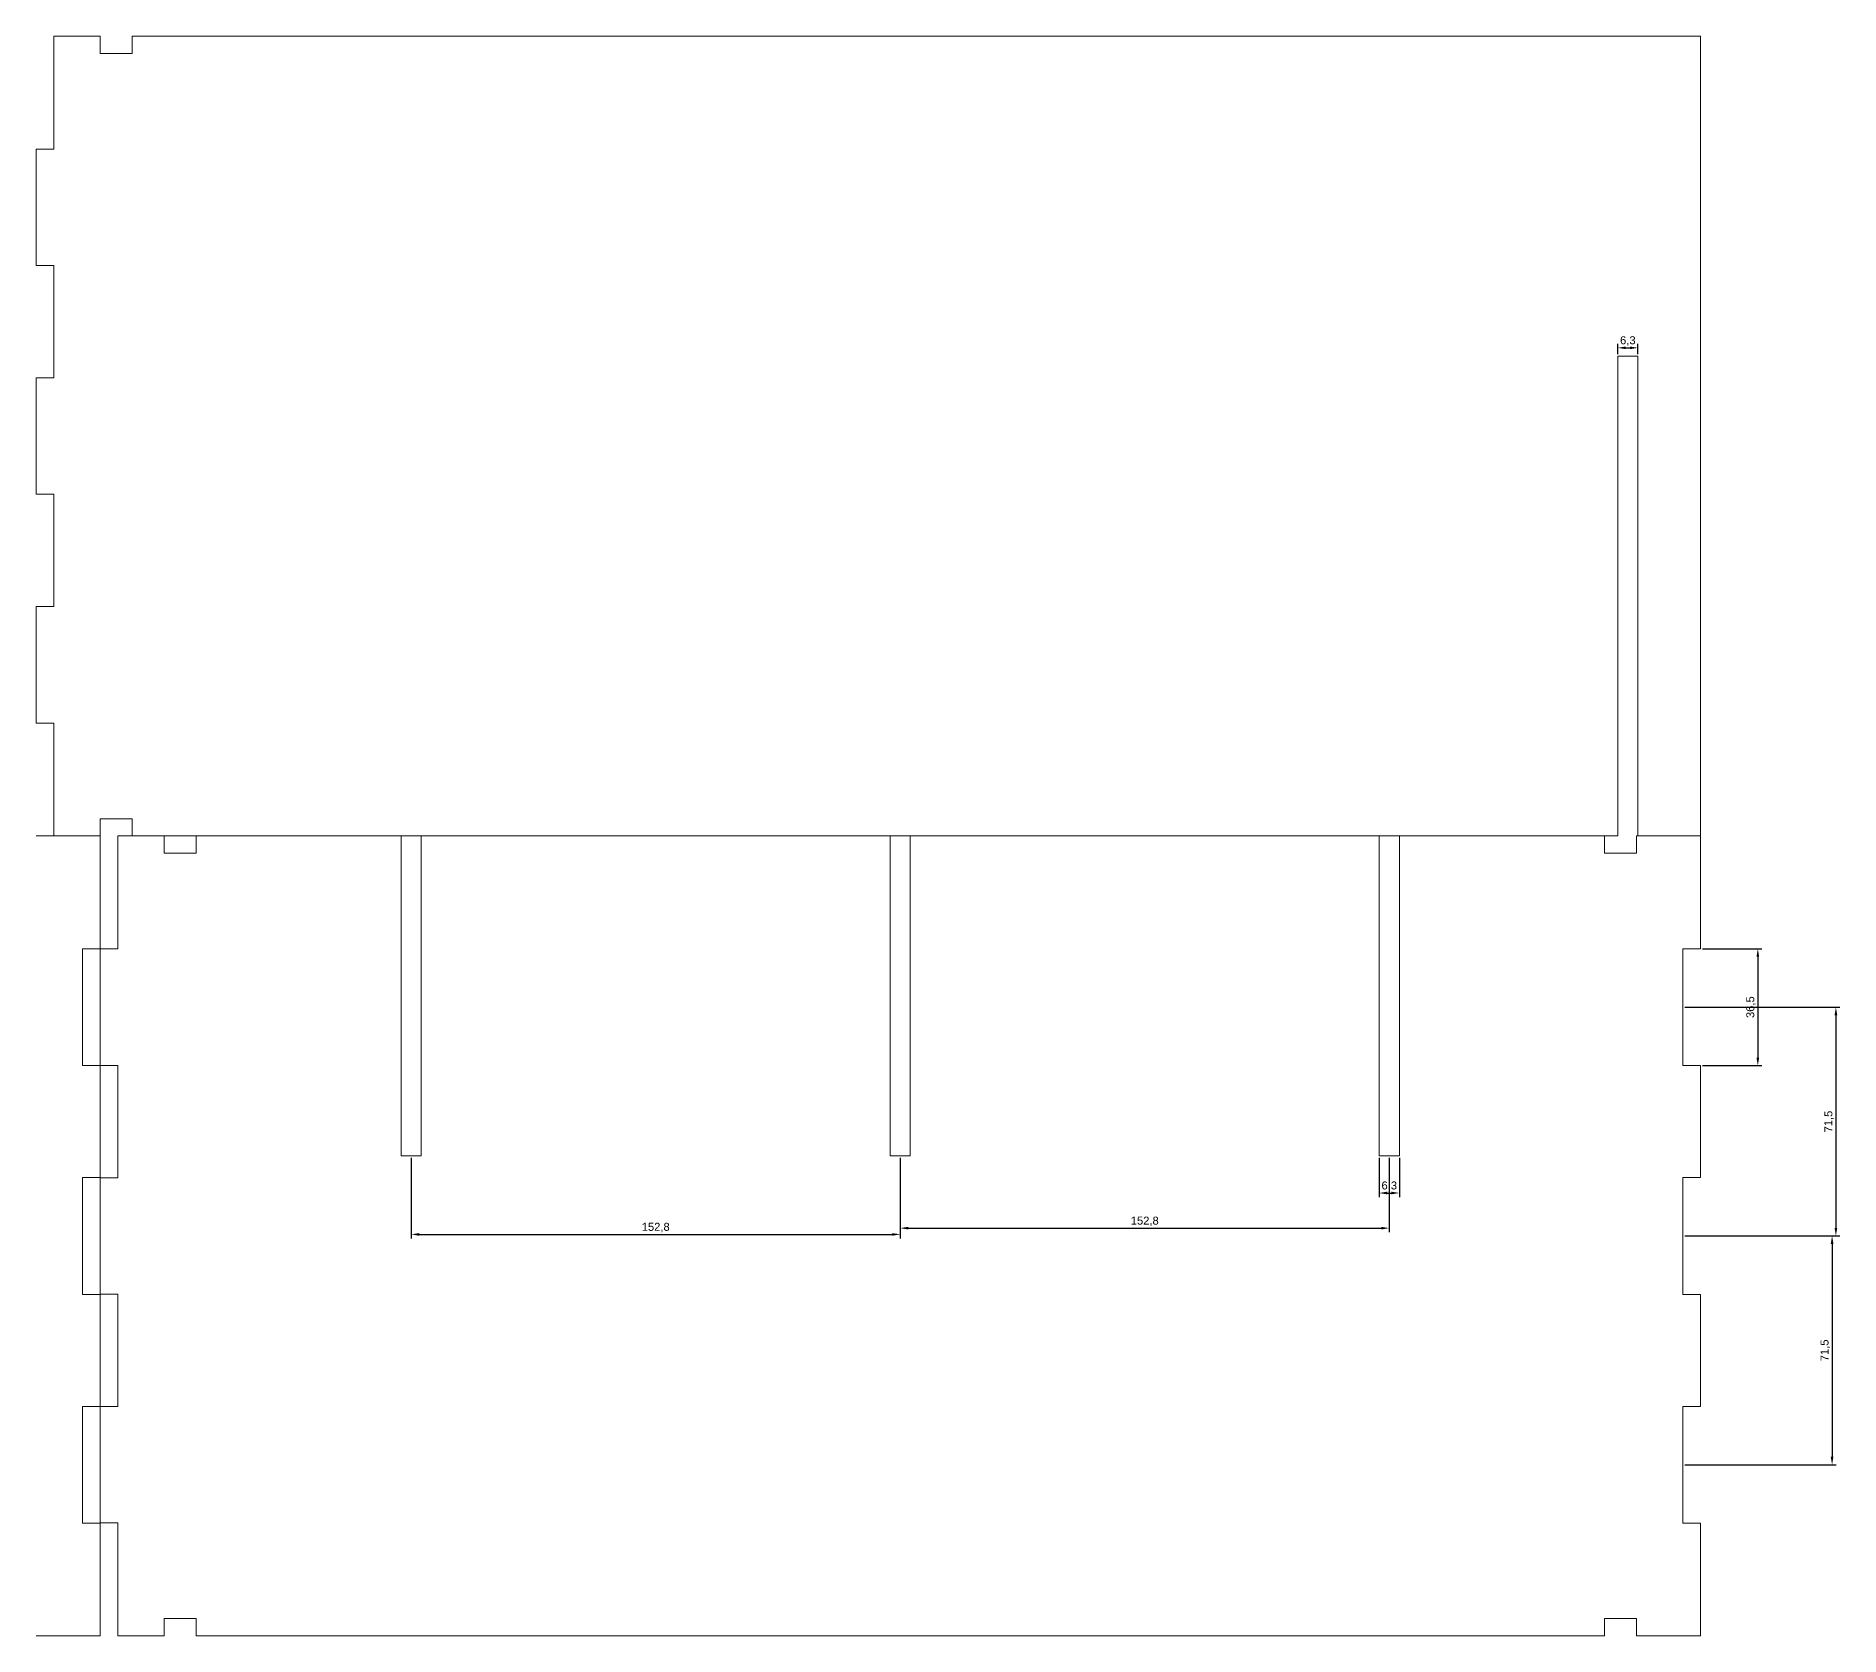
# Model space of a CAD drawing. Header units: millimetres. Extents: x 883 to 14654, y 5219 to 8318.
# Drawn here: x 6667 to 7231, y 7246 to 7746 of the extents above; entities that cross this region are included whole.
import ezdxf

# ---------------------------------------------------------------- set-up
doc = ezdxf.new("R2010")
doc.units = ezdxf.units.MM
doc.header["$LTSCALE"] = 0.05
doc.header["$PDMODE"] = 35
doc.header["$PDSIZE"] = 2
doc.layers.add('Corte', color=1, linetype='Continuous', lineweight=5)
doc.styles.get("Standard").update_dxf_attribs({"font": 'arial.ttf'})
doc.dimstyles.new('ISO-25', dxfattribs={"dimtxt": 2.5, "dimasz": 2.5, "dimexe": 1.25, "dimexo": 0.625, "dimtad": 1, "dimtxsty": 'Standard', "dimcen": 2.5, "dimadec": 0, "dimazin": 0, "dimtfac": 1, "dimtmove": 0, "dimatfit": 3, "dimfxl": 1, "dimarcsym": 0})

# ---------------------------------------------------------------- blocks, each defined once
blk = doc.blocks.new('*D17')
at = {"layer": 'Corte', "color": 0, "linetype": 'Continuous', "lineweight": -2, "transparency": 16777216}
for p, q in [((7161.42, 7646.4), (7161.42, 7649.59)), ((7163.92, 7648.34), (7165.22, 7648.34)), ((7167.72, 7646.4), (7167.72, 7649.59))]:
    blk.add_line(p, q, dxfattribs=at)
at = {"layer": 'Corte', "color": 0, "linetype": 'Continuous', "lineweight": 5, "transparency": 16777216}
for points in [[(7163.92, 7648.76), (7163.92, 7647.92), (7161.42, 7648.34)], [(7165.22, 7648.76), (7165.22, 7647.92), (7167.72, 7648.34)]]:
    blk.add_solid(points, dxfattribs=at)
at = {"layer": 'Defpoints', "color": 0, "linetype": 'Continuous', "lineweight": 5, "transparency": 16777216}
for p in [(7167.72, 7648.34), (7161.42, 7645.78), (7167.72, 7645.78)]:
    blk.add_point(p, dxfattribs=at)
at = {"layer": 'Corte', "color": 0, "linetype": 'Continuous', "lineweight": 5, "transparency": 16777216, "insert": (7164.57, 7650.47), "char_height": 2.5, "attachment_point": 5}
blk.add_mtext('6,3', dxfattribs=at)
blk = doc.blocks.new('*D21')
at = {"layer": 'Corte', "color": 0, "linetype": 'Continuous', "lineweight": -2, "transparency": 16777216}
for p, q in [((7086.87, 7395.15), (7086.87, 7382.95)), ((7093.17, 7395.15), (7093.17, 7382.95)), ((7089.37, 7384.2), (7090.67, 7384.2))]:
    blk.add_line(p, q, dxfattribs=at)
at = {"layer": 'Corte', "color": 0, "linetype": 'Continuous', "lineweight": 5, "transparency": 16777216}
for points in [[(7089.37, 7384.62), (7089.37, 7383.78), (7086.87, 7384.2)], [(7090.67, 7384.62), (7090.67, 7383.78), (7093.17, 7384.2)]]:
    blk.add_solid(points, dxfattribs=at)
at = {"layer": 'Defpoints', "color": 0, "linetype": 'Continuous', "lineweight": 5, "transparency": 16777216}
for p in [(7086.87, 7395.78), (7093.17, 7395.78), (7093.17, 7384.2)]:
    blk.add_point(p, dxfattribs=at)
at = {"layer": 'Corte', "color": 0, "linetype": 'Continuous', "lineweight": 5, "transparency": 16777216, "insert": (7090.02, 7386.33), "char_height": 2.5, "attachment_point": 5}
blk.add_mtext('6,3', dxfattribs=at)
blk = doc.blocks.new('*D23')
at = {"layer": 'Corte', "color": 0, "linetype": 'Continuous', "lineweight": -2, "transparency": 16777216}
for p, q in [((7187.85, 7460.53), (7206.43, 7460.53)), ((7205.18, 7458.03), (7205.18, 7426.53)), ((7187.85, 7424.03), (7206.43, 7424.03))]:
    blk.add_line(p, q, dxfattribs=at)
at = {"layer": 'Corte', "color": 0, "linetype": 'Continuous', "lineweight": 5, "transparency": 16777216}
for points in [[(7204.76, 7458.03), (7205.59, 7458.03), (7205.18, 7460.53)], [(7204.76, 7426.53), (7205.59, 7426.53), (7205.18, 7424.03)]]:
    blk.add_solid(points, dxfattribs=at)
at = {"layer": 'Defpoints', "color": 0, "linetype": 'Continuous', "lineweight": 5, "transparency": 16777216}
for p in [(7187.22, 7460.53), (7187.22, 7424.03), (7205.18, 7424.03)]:
    blk.add_point(p, dxfattribs=at)
at = {"layer": 'Corte', "color": 0, "linetype": 'Continuous', "lineweight": 5, "transparency": 16777216, "insert": (7203.05, 7442.28), "char_height": 2.5, "attachment_point": 5, "rotation": 90}
blk.add_mtext('36,5', dxfattribs=at)
blk = doc.blocks.new('*D26')
at = {"layer": 'Corte', "color": 0, "linetype": 'Continuous', "lineweight": -2, "transparency": 16777216}
for p, q in [((7182.35, 7442.28), (7230.83, 7442.28)), ((7229.58, 7439.78), (7229.58, 7373.28)), ((7182.35, 7370.78), (7230.83, 7370.78))]:
    blk.add_line(p, q, dxfattribs=at)
at = {"layer": 'Corte', "color": 0, "linetype": 'Continuous', "lineweight": 5, "transparency": 16777216}
for points in [[(7229.16, 7439.78), (7229.99, 7439.78), (7229.58, 7442.28)], [(7229.16, 7373.28), (7229.99, 7373.28), (7229.58, 7370.78)]]:
    blk.add_solid(points, dxfattribs=at)
at = {"layer": 'Defpoints', "color": 0, "linetype": 'Continuous', "lineweight": 5, "transparency": 16777216}
for p in [(7181.72, 7442.28), (7181.72, 7370.78), (7229.58, 7370.78)]:
    blk.add_point(p, dxfattribs=at)
at = {"layer": 'Corte', "color": 0, "linetype": 'Continuous', "lineweight": 5, "transparency": 16777216, "insert": (7227.45, 7406.53), "char_height": 2.5, "attachment_point": 5, "rotation": 90}
blk.add_mtext('71,5', dxfattribs=at)
blk = doc.blocks.new('*D27')
at = {"layer": 'Corte', "color": 0, "linetype": 'Continuous', "lineweight": -2, "transparency": 16777216}
for p, q in [((7182.35, 7370.78), (7229.63, 7370.78)), ((7228.38, 7368.28), (7228.38, 7301.78)), ((7182.35, 7299.28), (7229.63, 7299.28))]:
    blk.add_line(p, q, dxfattribs=at)
at = {"layer": 'Corte', "color": 0, "linetype": 'Continuous', "lineweight": 5, "transparency": 16777216}
for points in [[(7227.96, 7368.28), (7228.8, 7368.28), (7228.38, 7370.78)], [(7227.96, 7301.78), (7228.8, 7301.78), (7228.38, 7299.28)]]:
    blk.add_solid(points, dxfattribs=at)
at = {"layer": 'Defpoints', "color": 0, "linetype": 'Continuous', "lineweight": 5, "transparency": 16777216}
for p in [(7181.72, 7370.78), (7181.72, 7299.28), (7228.38, 7299.28)]:
    blk.add_point(p, dxfattribs=at)
at = {"layer": 'Corte', "color": 0, "linetype": 'Continuous', "lineweight": 5, "transparency": 16777216, "insert": (7226.25, 7335.03), "char_height": 2.5, "attachment_point": 5, "rotation": 90}
blk.add_mtext('71,5', dxfattribs=at)
blk = doc.blocks.new('*D28')
at = {"layer": 'Corte', "color": 0, "linetype": 'Continuous', "lineweight": -2, "transparency": 16777216}
for p, q in [((6784.42, 7395.15), (6784.42, 7370.02)), ((6937.22, 7395.15), (6937.22, 7370.02)), ((6786.92, 7371.27), (6934.72, 7371.27))]:
    blk.add_line(p, q, dxfattribs=at)
at = {"layer": 'Corte', "color": 0, "linetype": 'Continuous', "lineweight": 5, "transparency": 16777216}
for points in [[(6786.92, 7371.68), (6786.92, 7370.85), (6784.42, 7371.27)], [(6934.72, 7371.68), (6934.72, 7370.85), (6937.22, 7371.27)]]:
    blk.add_solid(points, dxfattribs=at)
at = {"layer": 'Defpoints', "color": 0, "linetype": 'Continuous', "lineweight": 5, "transparency": 16777216}
for p in [(6784.42, 7395.78), (6937.22, 7395.78), (6937.22, 7371.27)]:
    blk.add_point(p, dxfattribs=at)
at = {"layer": 'Corte', "color": 0, "linetype": 'Continuous', "lineweight": 5, "transparency": 16777216, "insert": (6860.82, 7373.4), "char_height": 2.5, "attachment_point": 5}
blk.add_mtext('152,8', dxfattribs=at)
blk = doc.blocks.new('*D29')
at = {"layer": 'Corte', "color": 0, "linetype": 'Continuous', "lineweight": -2, "transparency": 16777216}
for p, q in [((6937.22, 7395.15), (6937.22, 7371.97)), ((7090.02, 7395.15), (7090.02, 7371.97)), ((6939.72, 7373.22), (7087.52, 7373.22))]:
    blk.add_line(p, q, dxfattribs=at)
at = {"layer": 'Corte', "color": 0, "linetype": 'Continuous', "lineweight": 5, "transparency": 16777216}
for points in [[(6939.72, 7373.63), (6939.72, 7372.8), (6937.22, 7373.22)], [(7087.52, 7373.63), (7087.52, 7372.8), (7090.02, 7373.22)]]:
    blk.add_solid(points, dxfattribs=at)
at = {"layer": 'Defpoints', "color": 0, "linetype": 'Continuous', "lineweight": 5, "transparency": 16777216}
for p in [(6937.22, 7395.78), (7090.02, 7395.78), (7090.02, 7373.22)]:
    blk.add_point(p, dxfattribs=at)
at = {"layer": 'Corte', "color": 0, "linetype": 'Continuous', "lineweight": 5, "transparency": 16777216, "insert": (7013.62, 7375.34), "char_height": 2.5, "attachment_point": 5}
blk.add_mtext('152,8', dxfattribs=at)

msp = doc.modelspace()

# ---------------------------------------------------------------- linework, layer by layer
at = {"layer": 'Corte', "color": 1, "linetype": 'Continuous', "lineweight": 5}
for p, q in [((6672.722, 7745.776), (6672.722, 7710.476)), ((6672.722, 7745.776), (6687.222, 7745.776)), ((6687.222, 7745.776), (6687.222, 7740.376)), ((6697.222, 7745.776), (7187.222, 7745.776)), ((6697.222, 7740.376), (6697.222, 7745.776)), ((7187.222, 7495.776), (7187.222, 7745.776)), ((6687.222, 7740.376), (6697.222, 7740.376)), ((6672.722, 7710.476), (6667.222, 7710.476)), ((6667.222, 7710.476), (6667.222, 7674.076)), ((6667.222, 7674.076), (6672.722, 7674.076)), ((6672.722, 7674.076), (6672.722, 7638.976)), ((6672.722, 7638.976), (6667.222, 7638.976)), ((6667.222, 7638.976), (6667.222, 7602.576)), ((6667.222, 7602.576), (6672.722, 7602.576)), ((6672.722, 7602.576), (6672.722, 7567.476)), ((6667.222, 7531.076), (6667.222, 7567.476)), ((6667.222, 7567.476), (6672.722, 7567.476)), ((6672.722, 7531.076), (6667.222, 7531.076)), ((6672.722, 7495.776), (6672.722, 7531.076)), ((6687.222, 7495.776), (6687.222, 7501.176)), ((6687.222, 7501.176), (6697.222, 7501.176)), ((6697.222, 7501.176), (6697.222, 7495.776)), ((6667.222, 7495.776), (6687.222, 7495.776)), ((6672.722, 7495.776), (6687.222, 7495.776)), ((6687.222, 7460.526), (6687.222, 7495.776)), ((6692.722, 7495.776), (6707.222, 7495.776)), ((6692.722, 7495.776), (6692.722, 7460.476)), ((6707.222, 7495.776), (6707.222, 7490.376)), ((6707.222, 7495.776), (6717.222, 7495.776)), ((6707.222, 7490.376), (6717.222, 7490.376)), ((6717.222, 7495.776), (6781.772, 7495.776)), ((6717.222, 7490.376), (6717.222, 7495.776)), ((6781.772, 7495.776), (6787.072, 7495.776)), ((6787.072, 7495.776), (6934.572, 7495.776)), ((6934.572, 7495.776), (6939.872, 7495.776)), ((6939.872, 7495.776), (7087.372, 7495.776)), ((7087.372, 7495.776), (7092.672, 7495.776)), ((7092.672, 7495.776), (7157.222, 7495.776)), ((7157.222, 7490.376), (7157.222, 7495.776)), ((7157.222, 7495.776), (7161.422, 7495.776)), ((7167.222, 7490.376), (7157.222, 7490.376)), ((7167.222, 7495.776), (7187.222, 7495.776)), ((7187.222, 7495.776), (7167.222, 7495.776)), ((7167.222, 7495.776), (7167.222, 7490.376)), ((7187.222, 7460.526), (7187.222, 7495.776)), ((6692.722, 7460.476), (6687.222, 7460.476)), ((6687.222, 7460.476), (6687.222, 7424.076)), ((6687.222, 7424.076), (6692.722, 7424.076)), ((6687.222, 7389.026), (6687.222, 7424.026)), ((6692.722, 7424.076), (6692.722, 7388.976)), ((7187.222, 7389.026), (7187.222, 7424.026)), ((6692.722, 7388.976), (6687.222, 7388.976)), ((6687.222, 7388.976), (6687.222, 7352.576)), ((6687.222, 7352.576), (6692.722, 7352.576)), ((6687.222, 7317.526), (6687.222, 7352.526)), ((6692.722, 7352.576), (6692.722, 7317.476)), ((7187.222, 7317.526), (7187.222, 7352.526)), ((6687.222, 7281.076), (6687.222, 7317.476)), ((6687.222, 7317.476), (6692.722, 7317.476)), ((6692.722, 7281.076), (6687.222, 7281.076)), ((6687.222, 7245.776), (6687.222, 7281.026)), ((6692.722, 7245.776), (6692.722, 7281.076)), ((7187.222, 7245.776), (7187.222, 7281.026)), ((6707.222, 7245.776), (6707.222, 7251.176)), ((6707.222, 7251.176), (6717.222, 7251.176)), ((6717.222, 7251.176), (6717.222, 7245.776)), ((7167.222, 7251.176), (7157.222, 7251.176)), ((7157.222, 7251.176), (7157.222, 7245.776)), ((7167.222, 7245.776), (7167.222, 7251.176)), ((6667.222, 7245.776), (6687.222, 7245.776)), ((6692.722, 7245.776), (6707.222, 7245.776)), ((6717.222, 7245.776), (7157.222, 7245.776)), ((7167.222, 7245.776), (7187.222, 7245.776))]:
    msp.add_line(p, q, dxfattribs=at)
at = {"layer": 'Corte', "linetype": 'Continuous', "lineweight": 5}
for p, q in [((7161.422, 7645.776), (7161.422, 7495.776)), ((7161.422, 7645.776), (7167.722, 7645.776)), ((7167.722, 7645.776), (7167.722, 7495.776)), ((6781.272, 7395.776), (6781.272, 7495.776)), ((6787.572, 7395.776), (6787.572, 7495.776)), ((6934.072, 7395.776), (6934.072, 7495.776)), ((6940.372, 7395.776), (6940.372, 7495.776)), ((7086.872, 7395.776), (7086.872, 7495.776)), ((7093.172, 7395.776), (7093.172, 7495.776)), ((6681.722, 7460.526), (6687.222, 7460.526)), ((6681.722, 7460.526), (6681.722, 7424.026)), ((7181.722, 7460.526), (7187.222, 7460.526)), ((7181.722, 7460.526), (7181.722, 7424.026)), ((6681.722, 7424.026), (6687.222, 7424.026)), ((7181.722, 7424.026), (7187.222, 7424.026)), ((6781.272, 7395.776), (6787.572, 7395.776)), ((6934.072, 7395.776), (6940.372, 7395.776)), ((7086.872, 7395.776), (7093.172, 7395.776)), ((6681.722, 7389.026), (6687.222, 7389.026)), ((6681.722, 7352.526), (6681.722, 7389.026)), ((7181.722, 7389.026), (7187.222, 7389.026)), ((7181.722, 7352.526), (7181.722, 7389.026)), ((6681.722, 7352.526), (6687.222, 7352.526)), ((7181.722, 7352.526), (7187.222, 7352.526)), ((6681.722, 7317.526), (6687.222, 7317.526)), ((6681.722, 7317.526), (6681.722, 7281.026)), ((7181.722, 7317.526), (7187.222, 7317.526)), ((7181.722, 7317.526), (7181.722, 7281.026)), ((6681.722, 7281.026), (6687.222, 7281.026)), ((7181.722, 7281.026), (7187.222, 7281.026))]:
    msp.add_line(p, q, dxfattribs=at)

# ---------------------------------------------------------------- dimensions: what is measured, and where the dimension line sits
at = {"layer": 'Corte', "color": 4, "linetype": 'Continuous', "lineweight": 5}
for base, p1, p2, picture, middle in [((7167.722, 7648.341), (7161.422, 7645.776), (7167.722, 7645.776), '*D17', (7164.572, 7650.468)), ((6937.222, 7371.268), (6784.422, 7395.776), (6937.222, 7395.776), '*D28', (6860.822, 7373.395)), ((7090.022, 7373.215), (6937.222, 7395.776), (7090.022, 7395.776), '*D29', (7013.622, 7375.343)), ((7093.172, 7384.201), (7086.872, 7395.776), (7093.172, 7395.776), '*D21', (7090.022, 7386.328))]:
    dim = msp.add_linear_dim(base=base, p1=p1, p2=p2, dimstyle='ISO-25', dxfattribs=at)
    dim.commit()
    dim.dimension.update_dxf_attribs({"geometry": picture, "text_midpoint": middle})
for base, p1, p2, picture, middle in [((7205.176, 7424.026), (7187.222, 7460.526), (7187.222, 7424.026), '*D23', (7203.048, 7442.276)), ((7229.578, 7370.776), (7181.722, 7442.276), (7181.722, 7370.776), '*D26', (7227.451, 7406.526)), ((7228.382, 7299.276), (7181.722, 7370.776), (7181.722, 7299.276), '*D27', (7226.254, 7335.026))]:
    dim = msp.add_linear_dim(base=base, p1=p1, p2=p2, angle=90, dimstyle='ISO-25', dxfattribs=at)
    dim.commit()
    dim.dimension.update_dxf_attribs({"geometry": picture, "text_midpoint": middle})

doc.saveas('drawing.dxf')
